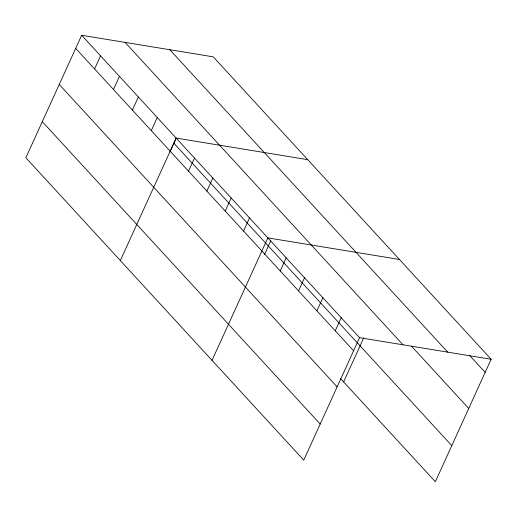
<?xml version="1.0" encoding="UTF-8"?>
<svg xmlns="http://www.w3.org/2000/svg" width="517" height="517" viewBox="0 0 517 517"><rect width="100%" height="100%" fill="white"/><g stroke="black" fill="none" stroke-linecap="round" stroke-linejoin="round"><path stroke-width="0.78" d="M81.66 35.266L25.85 157.737L303.744 460.143L359.554 337.672L81.66 35.266L213.256 56.857L491.15 359.263L435.34 481.734L340.399 378.418M94.585 68.935L100.556 55.83M113.481 89.499L119.459 76.393M132.378 110.063L138.356 96.957M151.281 130.627L157.252 117.521M120.332 260.555L176.148 138.084L307.744 159.675M169.944 151.895L176.219 138.129M188.518 171.146L194.489 158.047M206.858 191.109L212.83 178.003M225.199 211.065L231.17 197.959M243.539 231.028L249.511 217.922M212.035 360.349L267.851 237.878L399.447 259.469M264.426 254.713L270.701 240.948M280.22 270.94L286.192 257.841M298.561 290.903L304.532 277.797M316.902 310.859L322.873 297.76M335.242 330.822L341.214 317.716M343.631 381.94L363.735 337.827M359.554 337.672L491.15 359.263M469.533 355.347L485.179 372.369M169.834 49.729L447.722 352.142M411.551 346.235L468.732 408.456M125.088 42.388L402.982 344.8M173.893 143.235L451.787 445.641M75.689 48.372L353.583 350.778M59.242 84.458L337.136 386.871M42.297 121.644L320.191 424.056"/></g></svg>
